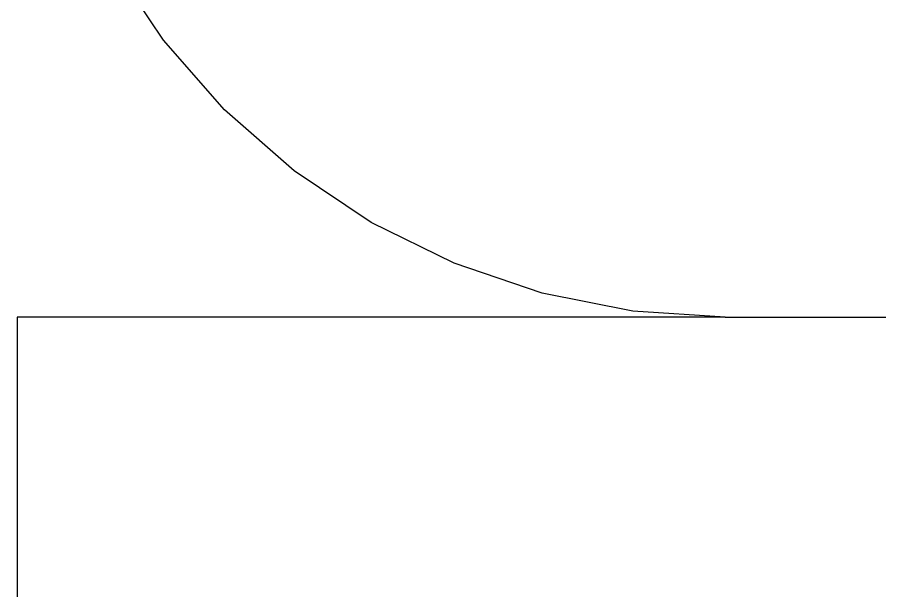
# Model space of a CAD drawing. Header units: inches. Extents: x 9636 to 21597, y -10243 to 557.
# Drawn here: x 13020.686 to 13024.024, y -8629.968 to -8627.748 of the extents above; entities that cross this region are included whole.
import ezdxf

# ---------------------------------------------------------------- set-up
doc = ezdxf.new("R2010")
doc.units = ezdxf.units.IN
doc.header["$MEASUREMENT"] = 0
doc.layers.add('Edges', color=7, linetype='Continuous')

# ---------------------------------------------------------------- blocks, each defined once
blk = doc.blocks.new('Porch Swing Bed Twin Size pl')
at = {"layer": 'Edges'}
for p, q in [((112.7694, 41.1719), (112.7694, 43.6719)), ((110.7694, 41.1719), (110.2694, 41.1719)), ((110.7694, 41.1719), (112.7694, 41.1719)), ((110.7694, 41.1719), (111.0304, 41.1548)), ((111.0304, 41.1548), (111.287, 41.1038)), ((111.287, 41.1038), (111.5347, 41.0197)), ((111.5347, 41.0197), (111.7694, 40.904)), ((111.7694, 40.904), (111.9869, 40.7586)), ((111.9869, 40.7586), (112.1836, 40.5861)), ((112.1836, 40.5861), (112.3561, 40.3894)), ((112.3561, 40.3894), (112.5014, 40.1719))]:
    blk.add_line(p, q, dxfattribs=at)

msp = doc.modelspace()

# ---------------------------------------------------------------- block references
at = {"xscale": 1.370056412249949, "yscale": 1.370056412249949, "zscale": 1.370056412249949, "rotation": 180}
msp.add_blockref('Porch Swing Bed Twin Size pl', (13175.186, -8572.5015), dxfattribs=at)

doc.saveas('drawing.dxf')
